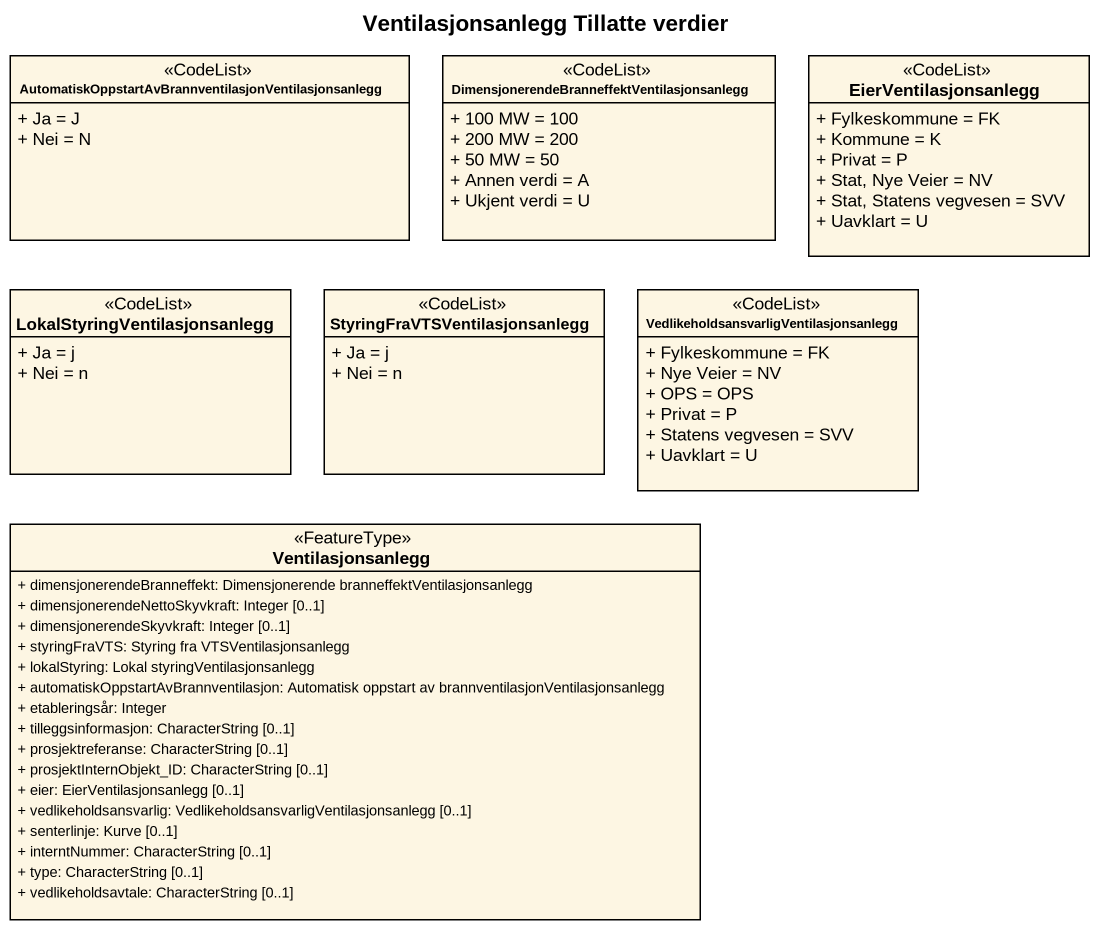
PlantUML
@startuml
title Ventilasjonsanlegg Tillatte verdier
hide circle
hide empty members
skinparam classAttributeIconSize 0
class "AutomatiskOppstartAvBrannventilasjonVentilasjonsanlegg" as AutomatiskOppstartAvBrannven <<CodeList>> {
  + Ja = J
  + Nei = N
}
class "DimensjonerendeBranneffektVentilasjonsanlegg" as DimensjonerendeBranneffektVe <<CodeList>> {
  + 100 MW = 100
  + 200 MW = 200
  + 50 MW = 50
  + Annen verdi = A
  + Ukjent verdi = U
}
class EierVentilasjonsanlegg <<CodeList>> {
  + Fylkeskommune = FK
  + Kommune = K
  + Privat = P
  + Stat, Nye Veier = NV
  + Stat, Statens vegvesen = SVV
  + Uavklart = U
}
class "LokalStyringVentilasjonsanlegg" as LokalStyringVentilasjonsanle <<CodeList>> {
  + Ja = j
  + Nei = n
}
class "StyringFraVTSVentilasjonsanlegg" as StyringFraVTSVentilasjonsanl <<CodeList>> {
  + Ja = j
  + Nei = n
}
class "VedlikeholdsansvarligVentilasjonsanlegg" as VedlikeholdsansvarligVentila <<CodeList>> {
  + Fylkeskommune = FK
  + Nye Veier = NV
  + OPS = OPS
  + Privat = P
  + Statens vegvesen = SVV
  + Uavklart = U
}
class Ventilasjonsanlegg <<FeatureType>> {
  + dimensjonerendeBranneffekt: Dimensjonerende branneffektVentilasjonsanlegg
  + dimensjonerendeNettoSkyvkraft: Integer [0..1]
  + dimensjonerendeSkyvkraft: Integer [0..1]
  + styringFraVTS: Styring fra VTSVentilasjonsanlegg
  + lokalStyring: Lokal styringVentilasjonsanlegg
  + automatiskOppstartAvBrannventilasjon: Automatisk oppstart av brannventilasjonVentilasjonsanlegg
  + etableringsår: Integer
  + tilleggsinformasjon: CharacterString [0..1]
  + prosjektreferanse: CharacterString [0..1]
  + prosjektInternObjekt_ID: CharacterString [0..1]
  + eier: EierVentilasjonsanlegg [0..1]
  + vedlikeholdsansvarlig: VedlikeholdsansvarligVentilasjonsanlegg [0..1]
  + senterlinje: Kurve [0..1]
  + interntNummer: CharacterString [0..1]
  + type: CharacterString [0..1]
  + vedlikeholdsavtale: CharacterString [0..1]
}
@enduml
